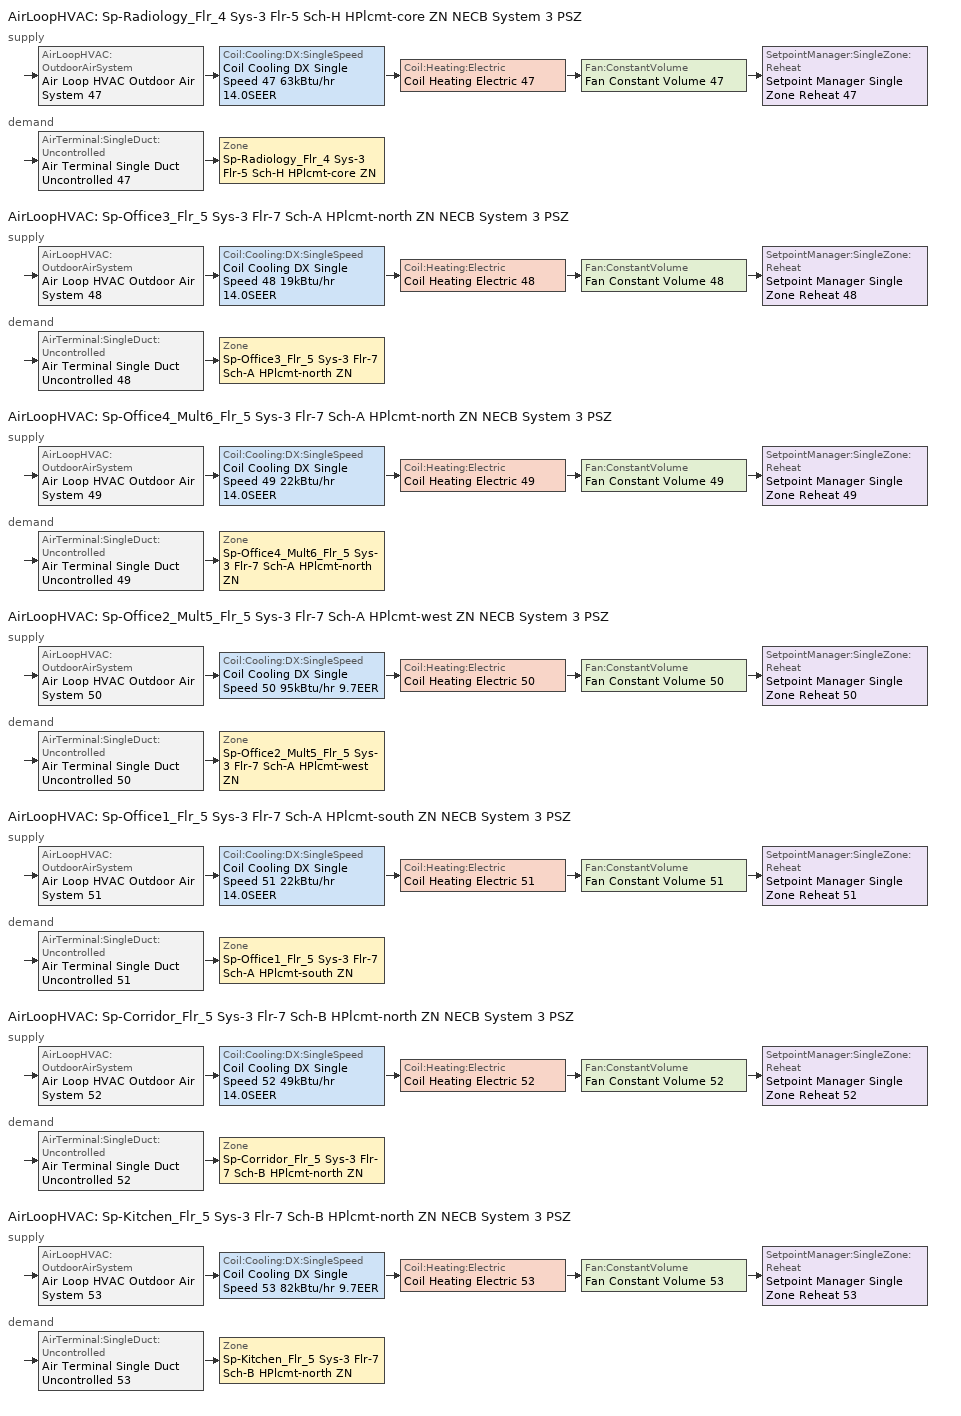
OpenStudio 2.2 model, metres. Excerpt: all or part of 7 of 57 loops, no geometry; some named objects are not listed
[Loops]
AirLoopHVAC 'Sp-Radiology_Flr_4 Sys-3 Flr-5 Sch-H HPlcmt-core ZN NECB System 3 PSZ'
 supply: AirLoopHVAC:OutdoorAirSystem 'Air Loop HVAC Outdoor Air System 47' > Coil:Cooling:DX:SingleSpeed 'Coil Cooling DX Single Speed 47 63kBtu/hr 14.0SEER' > Coil:Heating:Electric 'Coil Heating Electric 47' > Fan:ConstantVolume 'Fan Constant Volume 47' > SetpointManager:SingleZone:Reheat 'Setpoint Manager Single Zone Reheat 47'
 demand: AirTerminal:SingleDuct:Uncontrolled 'Air Terminal Single Duct Uncontrolled 47' > Zone 'Sp-Radiology_Flr_4 Sys-3 Flr-5 Sch-H HPlcmt-core ZN'
AirLoopHVAC 'Sp-Office3_Flr_5 Sys-3 Flr-7 Sch-A HPlcmt-north ZN NECB System 3 PSZ'
 supply: AirLoopHVAC:OutdoorAirSystem 'Air Loop HVAC Outdoor Air System 48' > Coil:Cooling:DX:SingleSpeed 'Coil Cooling DX Single Speed 48 19kBtu/hr 14.0SEER' > Coil:Heating:Electric 'Coil Heating Electric 48' > Fan:ConstantVolume 'Fan Constant Volume 48' > SetpointManager:SingleZone:Reheat 'Setpoint Manager Single Zone Reheat 48'
 demand: AirTerminal:SingleDuct:Uncontrolled 'Air Terminal Single Duct Uncontrolled 48' > Zone 'Sp-Office3_Flr_5 Sys-3 Flr-7 Sch-A HPlcmt-north ZN'
AirLoopHVAC 'Sp-Office4_Mult6_Flr_5 Sys-3 Flr-7 Sch-A HPlcmt-north ZN NECB System 3 PSZ'
 supply: AirLoopHVAC:OutdoorAirSystem 'Air Loop HVAC Outdoor Air System 49' > Coil:Cooling:DX:SingleSpeed 'Coil Cooling DX Single Speed 49 22kBtu/hr 14.0SEER' > Coil:Heating:Electric 'Coil Heating Electric 49' > Fan:ConstantVolume 'Fan Constant Volume 49' > SetpointManager:SingleZone:Reheat 'Setpoint Manager Single Zone Reheat 49'
 demand: AirTerminal:SingleDuct:Uncontrolled 'Air Terminal Single Duct Uncontrolled 49' > Zone 'Sp-Office4_Mult6_Flr_5 Sys-3 Flr-7 Sch-A HPlcmt-north ZN'
AirLoopHVAC 'Sp-Office2_Mult5_Flr_5 Sys-3 Flr-7 Sch-A HPlcmt-west ZN NECB System 3 PSZ'
 supply: AirLoopHVAC:OutdoorAirSystem 'Air Loop HVAC Outdoor Air System 50' > Coil:Cooling:DX:SingleSpeed 'Coil Cooling DX Single Speed 50 95kBtu/hr 9.7EER' > Coil:Heating:Electric 'Coil Heating Electric 50' > Fan:ConstantVolume 'Fan Constant Volume 50' > SetpointManager:SingleZone:Reheat 'Setpoint Manager Single Zone Reheat 50'
 demand: AirTerminal:SingleDuct:Uncontrolled 'Air Terminal Single Duct Uncontrolled 50' > Zone 'Sp-Office2_Mult5_Flr_5 Sys-3 Flr-7 Sch-A HPlcmt-west ZN'
AirLoopHVAC 'Sp-Office1_Flr_5 Sys-3 Flr-7 Sch-A HPlcmt-south ZN NECB System 3 PSZ'
 supply: AirLoopHVAC:OutdoorAirSystem 'Air Loop HVAC Outdoor Air System 51' > Coil:Cooling:DX:SingleSpeed 'Coil Cooling DX Single Speed 51 22kBtu/hr 14.0SEER' > Coil:Heating:Electric 'Coil Heating Electric 51' > Fan:ConstantVolume 'Fan Constant Volume 51' > SetpointManager:SingleZone:Reheat 'Setpoint Manager Single Zone Reheat 51'
 demand: AirTerminal:SingleDuct:Uncontrolled 'Air Terminal Single Duct Uncontrolled 51' > Zone 'Sp-Office1_Flr_5 Sys-3 Flr-7 Sch-A HPlcmt-south ZN'
AirLoopHVAC 'Sp-Corridor_Flr_5 Sys-3 Flr-7 Sch-B HPlcmt-north ZN NECB System 3 PSZ'
 supply: AirLoopHVAC:OutdoorAirSystem 'Air Loop HVAC Outdoor Air System 52' > Coil:Cooling:DX:SingleSpeed 'Coil Cooling DX Single Speed 52 49kBtu/hr 14.0SEER' > Coil:Heating:Electric 'Coil Heating Electric 52' > Fan:ConstantVolume 'Fan Constant Volume 52' > SetpointManager:SingleZone:Reheat 'Setpoint Manager Single Zone Reheat 52'
 demand: AirTerminal:SingleDuct:Uncontrolled 'Air Terminal Single Duct Uncontrolled 52' > Zone 'Sp-Corridor_Flr_5 Sys-3 Flr-7 Sch-B HPlcmt-north ZN'
AirLoopHVAC 'Sp-Kitchen_Flr_5 Sys-3 Flr-7 Sch-B HPlcmt-north ZN NECB System 3 PSZ'
 supply: AirLoopHVAC:OutdoorAirSystem 'Air Loop HVAC Outdoor Air System 53' > Coil:Cooling:DX:SingleSpeed 'Coil Cooling DX Single Speed 53 82kBtu/hr 9.7EER' > Coil:Heating:Electric 'Coil Heating Electric 53' > Fan:ConstantVolume 'Fan Constant Volume 53' > SetpointManager:SingleZone:Reheat 'Setpoint Manager Single Zone Reheat 53'
 demand: AirTerminal:SingleDuct:Uncontrolled 'Air Terminal Single Duct Uncontrolled 53' > Zone 'Sp-Kitchen_Flr_5 Sys-3 Flr-7 Sch-B HPlcmt-north ZN'
[Sizing:Zone] Zone Cooling Design Supply Air Temperature Input Method=SupplyAirTemperature; Zone Cooling Design Supply Air Temperature {C}=13; Zone Cooling Design Supply Air Temperature Difference {deltaC}=11.11; Zone Heating Design Supply Air Temperature Input Method=SupplyAirTemperature; Zone Heating Design Supply Air Temperature {C}=43; Zone Heating Design Supply Air Temperature Difference {deltaC}=11.11; Zone Cooling Design Supply Air Humidity Ratio {kg-H2O/kg-air}=0.0085; Zone Heating Design Supply Air Humidity Ratio {kg-H2O/kg-air}=0.008; Zone Heating Sizing Factor=1.3; Zone Cooling Sizing Factor=1.1; Cooling Design Air Flow Method=DesignDay; Heating Design Air Flow Method=DesignDay; Account for Dedicated Outdoor Air System=No; Dedicated Outdoor Air System Control Strategy=NeutralSupplyAir; Dedicated Outdoor Air Low Setpoint Temperature for Design {C}=autosize; Dedicated Outdoor Air High Setpoint Temperature for Design {C}=autosize
Sp-Radiology_Flr_4 Sys-3 Flr-5 Sch-H HPlcmt-core ZN; Sp-Office3_Flr_5 Sys-3 Flr-7 Sch-A HPlcmt-north ZN; Sp-Office4_Mult6_Flr_5 Sys-3 Flr-7 Sch-A HPlcmt-north ZN; Sp-Office2_Mult5_Flr_5 Sys-3 Flr-7 Sch-A HPlcmt-west ZN; Sp-Office1_Flr_5 Sys-3 Flr-7 Sch-A HPlcmt-south ZN; Sp-Corridor_Flr_5 Sys-3 Flr-7 Sch-B HPlcmt-north ZN; Sp-Kitchen_Flr_5 Sys-3 Flr-7 Sch-B HPlcmt-north ZN
[Zone equipment]
Sp-Radiology_Flr_4 Sys-3 Flr-5 Sch-H HPlcmt-core ZN: Air Terminal Single Duct Uncontrolled 47, Zone HVAC Baseboard Convective Water 47
Sp-Office3_Flr_5 Sys-3 Flr-7 Sch-A HPlcmt-north ZN: Air Terminal Single Duct Uncontrolled 48, Zone HVAC Baseboard Convective Water 48
Sp-Office4_Mult6_Flr_5 Sys-3 Flr-7 Sch-A HPlcmt-north ZN: Air Terminal Single Duct Uncontrolled 49, Zone HVAC Baseboard Convective Water 49
Sp-Office2_Mult5_Flr_5 Sys-3 Flr-7 Sch-A HPlcmt-west ZN: Air Terminal Single Duct Uncontrolled 50, Zone HVAC Baseboard Convective Water 50
Sp-Office1_Flr_5 Sys-3 Flr-7 Sch-A HPlcmt-south ZN: Air Terminal Single Duct Uncontrolled 51, Zone HVAC Baseboard Convective Water 51
Sp-Corridor_Flr_5 Sys-3 Flr-7 Sch-B HPlcmt-north ZN: Air Terminal Single Duct Uncontrolled 52, Zone HVAC Baseboard Convective Water 52
Sp-Kitchen_Flr_5 Sys-3 Flr-7 Sch-B HPlcmt-north ZN: Air Terminal Single Duct Uncontrolled 53, Zone HVAC Baseboard Convective Water 53
[AirLoopHVAC] Design Supply Air Flow Rate {m3/s}=AutoSize
Name | Availability Schedule | Availability Manager
Sp-Radiology_Flr_4 Sys-3 Flr-5 Sch-H HPlcmt-core ZN NECB System 3 PSZ | Sp-Radiology_Flr_4 Sys-3 Flr-5 Sch-H HPlcmt-core ZN NECB System 3 PSZ Occ Sch | Availability Manager Night Cycle 40
Sp-Office3_Flr_5 Sys-3 Flr-7 Sch-A HPlcmt-north ZN NECB System 3 PSZ | Always On Discrete
Sp-Office4_Mult6_Flr_5 Sys-3 Flr-7 Sch-A HPlcmt-north ZN NECB System 3 PSZ | Sp-Office4_Mult6_Flr_5 Sys-3 Flr-7 Sch-A HPlcmt-north ZN NECB System 3 PSZ Occ Sch | Availability Manager Night Cycle 27
Sp-Office2_Mult5_Flr_5 Sys-3 Flr-7 Sch-A HPlcmt-west ZN NECB System 3 PSZ | Sp-Office2_Mult5_Flr_5 Sys-3 Flr-7 Sch-A HPlcmt-west ZN NECB System 3 PSZ Occ Sch | Availability Manager Night Cycle 26
Sp-Office1_Flr_5 Sys-3 Flr-7 Sch-A HPlcmt-south ZN NECB System 3 PSZ | Sp-Office1_Flr_5 Sys-3 Flr-7 Sch-A HPlcmt-south ZN NECB System 3 PSZ Occ Sch | Availability Manager Night Cycle 24
Sp-Corridor_Flr_5 Sys-3 Flr-7 Sch-B HPlcmt-north ZN NECB System 3 PSZ | Sp-Corridor_Flr_5 Sys-3 Flr-7 Sch-B HPlcmt-north ZN NECB System 3 PSZ Occ Sch | Availability Manager Night Cycle 4
Sp-Kitchen_Flr_5 Sys-3 Flr-7 Sch-B HPlcmt-north ZN NECB System 3 PSZ | Sp-Kitchen_Flr_5 Sys-3 Flr-7 Sch-B HPlcmt-north ZN NECB System 3 PSZ Occ Sch | Availability Manager Night Cycle 17
[Sizing:System] Type of Load to Size On=Sensible; Design Outdoor Air Flow Rate {m3/s}=Autosize; Minimum System Air Flow Ratio=1; Preheat Design Temperature {C}=7; Preheat Design Humidity Ratio {kg-H2O/kg-Air}=0.008; Precool Design Temperature {C}=13; Precool Design Humidity Ratio {kg-H2O/kg-Air}=0.008; Central Cooling Design Supply Air Temperature {C}=13; Central Heating Design Supply Air Temperature {C}=43; Sizing Option=NonCoincident; 100% Outdoor Air in Cooling=No; 100% Outdoor Air in Heating=No; Central Cooling Design Supply Air Humidity Ratio {kg-H2O/kg-Air}=0.0085; Central Heating Design Supply Air Humidity Ratio {kg-H2O/kg-Air}=0.008; Cooling Design Air Flow Method=DesignDay; Cooling Design Air Flow Rate {m3/s}=0; Heating Design Air Flow Method=DesignDay; Heating Design Air Flow Rate {m3/s}=0; System Outdoor Air Method=ZoneSum; Zone Maximum Outdoor Air Fraction=1; Cooling Supply Air Flow Rate Per Floor Area {m3/s-m2}=0.00996765; Cooling Fraction of Autosized Cooling Supply Air Flow Rate=1; Cooling Supply Air Flow Rate Per Unit Cooling Capacity {m3/s-W}=3.94755e-05; Heating Supply Air Flow Rate Per Floor Area {m3/s-m2}=0.00996765; Heating Fraction of Autosized Heating Supply Air Flow Rate=1; Heating Fraction of Autosized Cooling Supply Air Flow Rate=1; Heating Supply Air Flow Rate Per Unit Heating Capacity {m3/s-W}=3.15882e-05; Cooling Design Capacity Method=CoolingDesignCapacity; Cooling Design Capacity {W}=autosize; Cooling Design Capacity Per Floor Area {W/m2}=234.7; Fraction of Autosized Cooling Design Capacity=1; Heating Design Capacity Method=HeatingDesignCapacity; Heating Design Capacity {W}=autosize; Heating Design Capacity Per Floor Area {W/m2}=157; Fraction of Autosized Heating Design Capacity=1; Central Cooling Capacity Control Method=OnOff
Sp-Radiology_Flr_4 Sys-3 Flr-5 Sch-H HPlcmt-core ZN NECB System 3 PSZ; Sp-Office3_Flr_5 Sys-3 Flr-7 Sch-A HPlcmt-north ZN NECB System 3 PSZ; Sp-Office4_Mult6_Flr_5 Sys-3 Flr-7 Sch-A HPlcmt-north ZN NECB System 3 PSZ; Sp-Office2_Mult5_Flr_5 Sys-3 Flr-7 Sch-A HPlcmt-west ZN NECB System 3 PSZ; Sp-Office1_Flr_5 Sys-3 Flr-7 Sch-A HPlcmt-south ZN NECB System 3 PSZ; Sp-Corridor_Flr_5 Sys-3 Flr-7 Sch-B HPlcmt-north ZN NECB System 3 PSZ; Sp-Kitchen_Flr_5 Sys-3 Flr-7 Sch-B HPlcmt-north ZN NECB System 3 PSZ
[Fan:ConstantVolume] Availability Schedule=Always On Discrete; Fan Efficiency=0.39975; Pressure Rise {Pa}=640; Maximum Flow Rate {m3/s}=AutoSize; Motor Efficiency=0.615
Fan Constant Volume 47; Fan Constant Volume 48; Fan Constant Volume 49; Fan Constant Volume 50; Fan Constant Volume 51; Fan Constant Volume 52; Fan Constant Volume 53
[Coil:Heating:Electric] Availability Schedule=Always On Discrete
Coil Heating Electric 47; Coil Heating Electric 48; Coil Heating Electric 49; Coil Heating Electric 50; Coil Heating Electric 51; Coil Heating Electric 52; Coil Heating Electric 53
[Coil:Cooling:DX:SingleSpeed] Availability Schedule=Always On Discrete; Rated Total Cooling Capacity {W}=autosize; Rated Sensible Heat Ratio=autosize; Rated Air Flow Rate {m3/s}=autosize; Rated Evaporator Fan Power Per Volume Flow Rate {W/(m3/s)}=773.3; Condenser Type=AirCooled; Evaporative Condenser Effectiveness=0; Evaporative Condenser Air Flow Rate {m3/s}=Autosize; Evaporative Condenser Pump Rated Power Consumption {W}=Autosize; Crankcase Heater Capacity {W}=0; Maximum Outdoor Dry-Bulb Temperature for Crankcase Heater Operation {C}=0; Basin Heater Capacity {W/K}=0; Basin Heater Setpoint Temperature {C}=10
Name | Rated COP {W/W} | Total Cooling Capacity Function of Temperature Curve | Total Cooling Capacity Function of Flow Fraction Curve | Energy Input Ratio Function of Temperature Curve | Energy Input Ratio Function of Flow Fraction Curve | Part Load Fraction Correlation Curve
Coil Cooling DX Single Speed 47 63kBtu/hr 14.0SEER | 3.8248 | DXCOOL-NECB2011-REF-CAPFT 41 | DXCOOL-NECB2011-REF-CAPFFLOW 41 | DXCOOL-NECB2011-REF-COOLEIRFT 41 | DXCOOL-NECB2011-REF-COOLEIRFFLOW 41 | DXCOOL-NECB2011-REF-COOLPLFFPLR 41
Coil Cooling DX Single Speed 48 19kBtu/hr 14.0SEER | 3.8248 | DXCOOL-NECB2011-REF-CAPFT 42 | DXCOOL-NECB2011-REF-CAPFFLOW 42 | DXCOOL-NECB2011-REF-COOLEIRFT 42 | DXCOOL-NECB2011-REF-COOLEIRFFLOW 42 | DXCOOL-NECB2011-REF-COOLPLFFPLR 42
Coil Cooling DX Single Speed 49 22kBtu/hr 14.0SEER | 3.8248 | DXCOOL-NECB2011-REF-CAPFT 43 | DXCOOL-NECB2011-REF-CAPFFLOW 43 | DXCOOL-NECB2011-REF-COOLEIRFT 43 | DXCOOL-NECB2011-REF-COOLEIRFFLOW 43 | DXCOOL-NECB2011-REF-COOLPLFFPLR 43
Coil Cooling DX Single Speed 50 95kBtu/hr 9.7EER | 3.35093 | DXCOOL-NECB2011-REF-CAPFT 45 | DXCOOL-NECB2011-REF-CAPFFLOW 45 | DXCOOL-NECB2011-REF-COOLEIRFT 45 | DXCOOL-NECB2011-REF-COOLEIRFFLOW 45 | DXCOOL-NECB2011-REF-COOLPLFFPLR 45
Coil Cooling DX Single Speed 51 22kBtu/hr 14.0SEER | 3.8248 | DXCOOL-NECB2011-REF-CAPFT 46 | DXCOOL-NECB2011-REF-CAPFFLOW 46 | DXCOOL-NECB2011-REF-COOLEIRFT 46 | DXCOOL-NECB2011-REF-COOLEIRFFLOW 46 | DXCOOL-NECB2011-REF-COOLPLFFPLR 46
Coil Cooling DX Single Speed 52 49kBtu/hr 14.0SEER | 3.8248 | DXCOOL-NECB2011-REF-CAPFT 47 | DXCOOL-NECB2011-REF-CAPFFLOW 47 | DXCOOL-NECB2011-REF-COOLEIRFT 47 | DXCOOL-NECB2011-REF-COOLEIRFFLOW 47 | DXCOOL-NECB2011-REF-COOLPLFFPLR 47
Coil Cooling DX Single Speed 53 82kBtu/hr 9.7EER | 3.34117 | DXCOOL-NECB2011-REF-CAPFT 48 | DXCOOL-NECB2011-REF-CAPFFLOW 48 | DXCOOL-NECB2011-REF-COOLEIRFT 48 | DXCOOL-NECB2011-REF-COOLEIRFFLOW 48 | DXCOOL-NECB2011-REF-COOLPLFFPLR 48
[Controller:OutdoorAir] Minimum Outdoor Air Flow Rate {m3/s}=0; Maximum Outdoor Air Flow Rate {m3/s}=Autosize; Economizer Control Action Type=ModulateFlow; Lockout Type=NoLockout; Minimum Limit Type=FixedMinimum; High Humidity Control=No; Heat Recovery Bypass Control Type=BypassWhenWithinEconomizerLimits
Name | Economizer Control Type | Economizer Maximum Limit Dry-Bulb Temperature {C} | Economizer Maximum Limit Enthalpy {J/kg} | Economizer Minimum Limit Dry-Bulb Temperature {C} | Minimum Outdoor Air Schedule | Controller Mechanical Ventilation
Controller Outdoor Air 47 | NoEconomizer | 28 | 64000 | -100 | Sp-Radiology_Flr_4 Sys-3 Flr-5 Sch-H HPlcmt-core ZN NECB System 3 PSZ Occ Sch | Controller Mechanical Ventilation 47
Controller Outdoor Air 48 | NoEconomizer | 28 | 64000 | -100 | Always On Discrete | Controller Mechanical Ventilation 48
Controller Outdoor Air 49 | NoEconomizer | 28 | 64000 | -100 | Sp-Office4_Mult6_Flr_5 Sys-3 Flr-7 Sch-A HPlcmt-north ZN NECB System 3 PSZ Occ Sch | Controller Mechanical Ventilation 49
Controller Outdoor Air 50 | DifferentialEnthalpy |  |  |  | Sp-Office2_Mult5_Flr_5 Sys-3 Flr-7 Sch-A HPlcmt-west ZN NECB System 3 PSZ Occ Sch | Controller Mechanical Ventilation 50
Controller Outdoor Air 51 | NoEconomizer | 28 | 64000 | -100 | Sp-Office1_Flr_5 Sys-3 Flr-7 Sch-A HPlcmt-south ZN NECB System 3 PSZ Occ Sch | Controller Mechanical Ventilation 51
Controller Outdoor Air 52 | NoEconomizer | 28 | 64000 | -100 | Sp-Corridor_Flr_5 Sys-3 Flr-7 Sch-B HPlcmt-north ZN NECB System 3 PSZ Occ Sch | Controller Mechanical Ventilation 52
Controller Outdoor Air 53 | DifferentialEnthalpy |  |  |  | Sp-Kitchen_Flr_5 Sys-3 Flr-7 Sch-B HPlcmt-north ZN NECB System 3 PSZ Occ Sch | Controller Mechanical Ventilation 53
[Controller:MechanicalVentilation] Availability Schedule=Always On Discrete; System Outdoor Air Method=ZoneSum
Controller Mechanical Ventilation 47; Controller Mechanical Ventilation 48; Controller Mechanical Ventilation 49; Controller Mechanical Ventilation 50; Controller Mechanical Ventilation 51; Controller Mechanical Ventilation 52; Controller Mechanical Ventilation 53
[AirLoopHVAC:OutdoorAirSystem]
Name | Controller
Air Loop HVAC Outdoor Air System 47 | Controller Outdoor Air 47
Air Loop HVAC Outdoor Air System 48 | Controller Outdoor Air 48
Air Loop HVAC Outdoor Air System 49 | Controller Outdoor Air 49
Air Loop HVAC Outdoor Air System 50 | Controller Outdoor Air 50
Air Loop HVAC Outdoor Air System 51 | Controller Outdoor Air 51
Air Loop HVAC Outdoor Air System 52 | Controller Outdoor Air 52
Air Loop HVAC Outdoor Air System 53 | Controller Outdoor Air 53
[SetpointManager:SingleZone:Reheat] Minimum Supply Air Temperature {C}=13; Maximum Supply Air Temperature {C}=43
Name | Control Zone
Setpoint Manager Single Zone Reheat 47 | Sp-Radiology_Flr_4 Sys-3 Flr-5 Sch-H HPlcmt-core ZN
Setpoint Manager Single Zone Reheat 48 | Sp-Office3_Flr_5 Sys-3 Flr-7 Sch-A HPlcmt-north ZN
Setpoint Manager Single Zone Reheat 49 | Sp-Office4_Mult6_Flr_5 Sys-3 Flr-7 Sch-A HPlcmt-north ZN
Setpoint Manager Single Zone Reheat 50 | Sp-Office2_Mult5_Flr_5 Sys-3 Flr-7 Sch-A HPlcmt-west ZN
Setpoint Manager Single Zone Reheat 51 | Sp-Office1_Flr_5 Sys-3 Flr-7 Sch-A HPlcmt-south ZN
Setpoint Manager Single Zone Reheat 52 | Sp-Corridor_Flr_5 Sys-3 Flr-7 Sch-B HPlcmt-north ZN
Setpoint Manager Single Zone Reheat 53 | Sp-Kitchen_Flr_5 Sys-3 Flr-7 Sch-B HPlcmt-north ZN
[AirTerminal:SingleDuct:Uncontrolled] Availability Schedule=Always On Discrete; Maximum Air Flow Rate {m3/s}=AutoSize
Air Terminal Single Duct Uncontrolled 47; Air Terminal Single Duct Uncontrolled 48; Air Terminal Single Duct Uncontrolled 49; Air Terminal Single Duct Uncontrolled 50; Air Terminal Single Duct Uncontrolled 51; Air Terminal Single Duct Uncontrolled 52; Air Terminal Single Duct Uncontrolled 53
[AvailabilityManager:NightCycle] Control Type=CycleOnAny; Thermostat Tolerance {deltaC}=1; Cycling Run Time {s}=3600
Availability Manager Night Cycle 4; Availability Manager Night Cycle 17; Availability Manager Night Cycle 24; Availability Manager Night Cycle 26; Availability Manager Night Cycle 27; Availability Manager Night Cycle 40
[Schedule:Ruleset]
Name | Default Day Schedule | Summer Design Day Schedule | Winter Design Day Schedule
Sp-Corridor_Flr_5 Sys-3 Flr-7 Sch-B HPlcmt-north ZN NECB System 3 PSZ Occ Sch | Sp-Corridor_Flr_5 Sys-3 Flr-7 Sch-B HPlcmt-north ZN NECB System 3 PSZ Occ Sch Default | Sp-Corridor_Flr_5 Sys-3 Flr-7 Sch-B HPlcmt-north ZN NECB System 3 PSZ Occ Sch Summer Design Day | Sp-Corridor_Flr_5 Sys-3 Flr-7 Sch-B HPlcmt-north ZN NECB System 3 PSZ Occ Sch Winter Design Day
Sp-Kitchen_Flr_5 Sys-3 Flr-7 Sch-B HPlcmt-north ZN NECB System 3 PSZ Occ Sch | Sp-Kitchen_Flr_5 Sys-3 Flr-7 Sch-B HPlcmt-north ZN NECB System 3 PSZ Occ Sch Default | Sp-Kitchen_Flr_5 Sys-3 Flr-7 Sch-B HPlcmt-north ZN NECB System 3 PSZ Occ Sch Summer Design Day | Sp-Kitchen_Flr_5 Sys-3 Flr-7 Sch-B HPlcmt-north ZN NECB System 3 PSZ Occ Sch Winter Design Day
Sp-Office1_Flr_5 Sys-3 Flr-7 Sch-A HPlcmt-south ZN NECB System 3 PSZ Occ Sch | Sp-Office1_Flr_5 Sys-3 Flr-7 Sch-A HPlcmt-south ZN NECB System 3 PSZ Occ Sch Default | Sp-Office1_Flr_5 Sys-3 Flr-7 Sch-A HPlcmt-south ZN NECB System 3 PSZ Occ Sch Summer Design Day | Sp-Office1_Flr_5 Sys-3 Flr-7 Sch-A HPlcmt-south ZN NECB System 3 PSZ Occ Sch Winter Design Day
Sp-Office2_Mult5_Flr_5 Sys-3 Flr-7 Sch-A HPlcmt-west ZN NECB System 3 PSZ Occ Sch | Sp-Office2_Mult5_Flr_5 Sys-3 Flr-7 Sch-A HPlcmt-west ZN NECB System 3 PSZ Occ Sch Default | Sp-Office2_Mult5_Flr_5 Sys-3 Flr-7 Sch-A HPlcmt-west ZN NECB System 3 PSZ Occ Sch Summer Design Day | Sp-Office2_Mult5_Flr_5 Sys-3 Flr-7 Sch-A HPlcmt-west ZN NECB System 3 PSZ Occ Sch Winter Design Day
Sp-Office4_Mult6_Flr_5 Sys-3 Flr-7 Sch-A HPlcmt-north ZN NECB System 3 PSZ Occ Sch | Sp-Office4_Mult6_Flr_5 Sys-3 Flr-7 Sch-A HPlcmt-north ZN NECB System 3 PSZ Occ Sch Default | Sp-Office4_Mult6_Flr_5 Sys-3 Flr-7 Sch-A HPlcmt-north ZN NECB System 3 PSZ Occ Sch Summer Design Day | Sp-Office4_Mult6_Flr_5 Sys-3 Flr-7 Sch-A HPlcmt-north ZN NECB System 3 PSZ Occ Sch Winter Design Day
Sp-Radiology_Flr_4 Sys-3 Flr-5 Sch-H HPlcmt-core ZN NECB System 3 PSZ Occ Sch | Sp-Radiology_Flr_4 Sys-3 Flr-5 Sch-H HPlcmt-core ZN NECB System 3 PSZ Occ Sch Default | Sp-Radiology_Flr_4 Sys-3 Flr-5 Sch-H HPlcmt-core ZN NECB System 3 PSZ Occ Sch Summer Design Day | Sp-Radiology_Flr_4 Sys-3 Flr-5 Sch-H HPlcmt-core ZN NECB System 3 PSZ Occ Sch Winter Design Day
[Schedule:Day]
Sp-Corridor_Flr_5 Sys-3 Flr-7 Sch-B HPlcmt-north ZN NECB System 3 PSZ Occ Sch Default; Sp-Corridor_Flr_5 Sys-3 Flr-7 Sch-B HPlcmt-north ZN NECB System 3 PSZ Occ Sch Winter Design Day; Sp-Corridor_Flr_5 Sys-3 Flr-7 Sch-B HPlcmt-north ZN NECB System 3 PSZ Occ Sch Summer Design Day; Sp-Kitchen_Flr_5 Sys-3 Flr-7 Sch-B HPlcmt-north ZN NECB System 3 PSZ Occ Sch Default; Sp-Kitchen_Flr_5 Sys-3 Flr-7 Sch-B HPlcmt-north ZN NECB System 3 PSZ Occ Sch Winter Design Day; Sp-Kitchen_Flr_5 Sys-3 Flr-7 Sch-B HPlcmt-north ZN NECB System 3 PSZ Occ Sch Summer Design Day; Sp-Office1_Flr_5 Sys-3 Flr-7 Sch-A HPlcmt-south ZN NECB System 3 PSZ Occ Sch Default; Sp-Office1_Flr_5 Sys-3 Flr-7 Sch-A HPlcmt-south ZN NECB System 3 PSZ Occ Sch Winter Design Day; Sp-Office1_Flr_5 Sys-3 Flr-7 Sch-A HPlcmt-south ZN NECB System 3 PSZ Occ Sch Summer Design Day; Sp-Office2_Mult5_Flr_5 Sys-3 Flr-7 Sch-A HPlcmt-west ZN NECB System 3 PSZ Occ Sch Default; Sp-Office2_Mult5_Flr_5 Sys-3 Flr-7 Sch-A HPlcmt-west ZN NECB System 3 PSZ Occ Sch Winter Design Day; Sp-Office2_Mult5_Flr_5 Sys-3 Flr-7 Sch-A HPlcmt-west ZN NECB System 3 PSZ Occ Sch Summer Design Day; Sp-Office4_Mult6_Flr_5 Sys-3 Flr-7 Sch-A HPlcmt-north ZN NECB System 3 PSZ Occ Sch Default; Sp-Office4_Mult6_Flr_5 Sys-3 Flr-7 Sch-A HPlcmt-north ZN NECB System 3 PSZ Occ Sch Winter Design Day; Sp-Office4_Mult6_Flr_5 Sys-3 Flr-7 Sch-A HPlcmt-north ZN NECB System 3 PSZ Occ Sch Summer Design Day; Sp-Radiology_Flr_4 Sys-3 Flr-5 Sch-H HPlcmt-core ZN NECB System 3 PSZ Occ Sch Default; Sp-Radiology_Flr_4 Sys-3 Flr-5 Sch-H HPlcmt-core ZN NECB System 3 PSZ Occ Sch Winter Design Day; Sp-Radiology_Flr_4 Sys-3 Flr-5 Sch-H HPlcmt-core ZN NECB System 3 PSZ Occ Sch Summer Design Day; Sp-Radiology_Flr_4 Sys-3 Flr-5 Sch-H HPlcmt-core ZN NECB System 3 PSZ Occ Sch Monday; Sp-Radiology_Flr_4 Sys-3 Flr-5 Sch-H HPlcmt-core ZN NECB System 3 PSZ Occ Sch Tuesday; Sp-Radiology_Flr_4 Sys-3 Flr-5 Sch-H HPlcmt-core ZN NECB System 3 PSZ Occ Sch Wednesday; Sp-Radiology_Flr_4 Sys-3 Flr-5 Sch-H HPlcmt-core ZN NECB System 3 PSZ Occ Sch Thursday; Sp-Radiology_Flr_4 Sys-3 Flr-5 Sch-H HPlcmt-core ZN NECB System 3 PSZ Occ Sch Friday; Sp-Radiology_Flr_4 Sys-3 Flr-5 Sch-H HPlcmt-core ZN NECB System 3 PSZ Occ Sch Saturday; Sp-Radiology_Flr_4 Sys-3 Flr-5 Sch-H HPlcmt-core ZN NECB System 3 PSZ Occ Sch Sunday: 24, 0, 1
Sp-Corridor_Flr_5 Sys-3 Flr-7 Sch-B HPlcmt-north ZN NECB System 3 PSZ Occ Sch Monday; Sp-Corridor_Flr_5 Sys-3 Flr-7 Sch-B HPlcmt-north ZN NECB System 3 PSZ Occ Sch Tuesday; Sp-Corridor_Flr_5 Sys-3 Flr-7 Sch-B HPlcmt-north ZN NECB System 3 PSZ Occ Sch Wednesday; Sp-Corridor_Flr_5 Sys-3 Flr-7 Sch-B HPlcmt-north ZN NECB System 3 PSZ Occ Sch Thursday; Sp-Corridor_Flr_5 Sys-3 Flr-7 Sch-B HPlcmt-north ZN NECB System 3 PSZ Occ Sch Friday; Sp-Kitchen_Flr_5 Sys-3 Flr-7 Sch-B HPlcmt-north ZN NECB System 3 PSZ Occ Sch Monday; Sp-Kitchen_Flr_5 Sys-3 Flr-7 Sch-B HPlcmt-north ZN NECB System 3 PSZ Occ Sch Tuesday; Sp-Kitchen_Flr_5 Sys-3 Flr-7 Sch-B HPlcmt-north ZN NECB System 3 PSZ Occ Sch Wednesday; Sp-Kitchen_Flr_5 Sys-3 Flr-7 Sch-B HPlcmt-north ZN NECB System 3 PSZ Occ Sch Thursday; Sp-Kitchen_Flr_5 Sys-3 Flr-7 Sch-B HPlcmt-north ZN NECB System 3 PSZ Occ Sch Friday: 1, 0, 1, 10, 0, 0, 24, 0, 1
Sp-Corridor_Flr_5 Sys-3 Flr-7 Sch-B HPlcmt-north ZN NECB System 3 PSZ Occ Sch Saturday; Sp-Kitchen_Flr_5 Sys-3 Flr-7 Sch-B HPlcmt-north ZN NECB System 3 PSZ Occ Sch Saturday: 2, 0, 1, 10, 0, 0, 24, 0, 1
Sp-Corridor_Flr_5 Sys-3 Flr-7 Sch-B HPlcmt-north ZN NECB System 3 PSZ Occ Sch Sunday; Sp-Kitchen_Flr_5 Sys-3 Flr-7 Sch-B HPlcmt-north ZN NECB System 3 PSZ Occ Sch Sunday: 1, 0, 0, 2, 0, 1, 11, 0, 0, 23, 0, 1, 24, 0, 0
Sp-Office1_Flr_5 Sys-3 Flr-7 Sch-A HPlcmt-south ZN NECB System 3 PSZ Occ Sch Monday; Sp-Office1_Flr_5 Sys-3 Flr-7 Sch-A HPlcmt-south ZN NECB System 3 PSZ Occ Sch Tuesday; Sp-Office1_Flr_5 Sys-3 Flr-7 Sch-A HPlcmt-south ZN NECB System 3 PSZ Occ Sch Wednesday; Sp-Office1_Flr_5 Sys-3 Flr-7 Sch-A HPlcmt-south ZN NECB System 3 PSZ Occ Sch Thursday; Sp-Office1_Flr_5 Sys-3 Flr-7 Sch-A HPlcmt-south ZN NECB System 3 PSZ Occ Sch Friday; Sp-Office2_Mult5_Flr_5 Sys-3 Flr-7 Sch-A HPlcmt-west ZN NECB System 3 PSZ Occ Sch Monday; Sp-Office2_Mult5_Flr_5 Sys-3 Flr-7 Sch-A HPlcmt-west ZN NECB System 3 PSZ Occ Sch Tuesday; Sp-Office2_Mult5_Flr_5 Sys-3 Flr-7 Sch-A HPlcmt-west ZN NECB System 3 PSZ Occ Sch Wednesday; Sp-Office2_Mult5_Flr_5 Sys-3 Flr-7 Sch-A HPlcmt-west ZN NECB System 3 PSZ Occ Sch Thursday; Sp-Office2_Mult5_Flr_5 Sys-3 Flr-7 Sch-A HPlcmt-west ZN NECB System 3 PSZ Occ Sch Friday; Sp-Office4_Mult6_Flr_5 Sys-3 Flr-7 Sch-A HPlcmt-north ZN NECB System 3 PSZ Occ Sch Monday; Sp-Office4_Mult6_Flr_5 Sys-3 Flr-7 Sch-A HPlcmt-north ZN NECB System 3 PSZ Occ Sch Tuesday; Sp-Office4_Mult6_Flr_5 Sys-3 Flr-7 Sch-A HPlcmt-north ZN NECB System 3 PSZ Occ Sch Wednesday; Sp-Office4_Mult6_Flr_5 Sys-3 Flr-7 Sch-A HPlcmt-north ZN NECB System 3 PSZ Occ Sch Thursday; Sp-Office4_Mult6_Flr_5 Sys-3 Flr-7 Sch-A HPlcmt-north ZN NECB System 3 PSZ Occ Sch Friday: 8, 0, 0, 19, 0, 1, 24, 0, 0
Sp-Office1_Flr_5 Sys-3 Flr-7 Sch-A HPlcmt-south ZN NECB System 3 PSZ Occ Sch Saturday; Sp-Office1_Flr_5 Sys-3 Flr-7 Sch-A HPlcmt-south ZN NECB System 3 PSZ Occ Sch Sunday; Sp-Office2_Mult5_Flr_5 Sys-3 Flr-7 Sch-A HPlcmt-west ZN NECB System 3 PSZ Occ Sch Saturday; Sp-Office2_Mult5_Flr_5 Sys-3 Flr-7 Sch-A HPlcmt-west ZN NECB System 3 PSZ Occ Sch Sunday; Sp-Office4_Mult6_Flr_5 Sys-3 Flr-7 Sch-A HPlcmt-north ZN NECB System 3 PSZ Occ Sch Saturday; Sp-Office4_Mult6_Flr_5 Sys-3 Flr-7 Sch-A HPlcmt-north ZN NECB System 3 PSZ Occ Sch Sunday: 24, 0, 0
[Schedule:Rule] Date Specification Type=DateRange; Start Month=1; Start Day=1; End Month=12
Name | Schedule Ruleset | Rule Order | Day Schedule | Apply Monday | End Day | Apply Tuesday | Apply Wednesday | Apply Thursday | Apply Friday | Apply Saturday | Apply Sunday
Sp-Corridor_Flr_5 Sys-3 Flr-7 Sch-B HPlcmt-north ZN NECB System 3 PSZ Occ Sch Monday Rule | Sp-Corridor_Flr_5 Sys-3 Flr-7 Sch-B HPlcmt-north ZN NECB System 3 PSZ Occ Sch | 6 | Sp-Corridor_Flr_5 Sys-3 Flr-7 Sch-B HPlcmt-north ZN NECB System 3 PSZ Occ Sch Monday | Yes | 25
Sp-Corridor_Flr_5 Sys-3 Flr-7 Sch-B HPlcmt-north ZN NECB System 3 PSZ Occ Sch Tuesday Rule | Sp-Corridor_Flr_5 Sys-3 Flr-7 Sch-B HPlcmt-north ZN NECB System 3 PSZ Occ Sch | 5 | Sp-Corridor_Flr_5 Sys-3 Flr-7 Sch-B HPlcmt-north ZN NECB System 3 PSZ Occ Sch Tuesday |  | 26 | Yes
Sp-Corridor_Flr_5 Sys-3 Flr-7 Sch-B HPlcmt-north ZN NECB System 3 PSZ Occ Sch Wednesday Rule | Sp-Corridor_Flr_5 Sys-3 Flr-7 Sch-B HPlcmt-north ZN NECB System 3 PSZ Occ Sch | 4 | Sp-Corridor_Flr_5 Sys-3 Flr-7 Sch-B HPlcmt-north ZN NECB System 3 PSZ Occ Sch Wednesday |  | 27 |  | Yes
Sp-Corridor_Flr_5 Sys-3 Flr-7 Sch-B HPlcmt-north ZN NECB System 3 PSZ Occ Sch Thursday Rule | Sp-Corridor_Flr_5 Sys-3 Flr-7 Sch-B HPlcmt-north ZN NECB System 3 PSZ Occ Sch | 3 | Sp-Corridor_Flr_5 Sys-3 Flr-7 Sch-B HPlcmt-north ZN NECB System 3 PSZ Occ Sch Thursday |  | 28 |  |  | Yes
Sp-Corridor_Flr_5 Sys-3 Flr-7 Sch-B HPlcmt-north ZN NECB System 3 PSZ Occ Sch Friday Rule | Sp-Corridor_Flr_5 Sys-3 Flr-7 Sch-B HPlcmt-north ZN NECB System 3 PSZ Occ Sch | 2 | Sp-Corridor_Flr_5 Sys-3 Flr-7 Sch-B HPlcmt-north ZN NECB System 3 PSZ Occ Sch Friday |  | 29 |  |  |  | Yes
Sp-Corridor_Flr_5 Sys-3 Flr-7 Sch-B HPlcmt-north ZN NECB System 3 PSZ Occ Sch Saturday Rule | Sp-Corridor_Flr_5 Sys-3 Flr-7 Sch-B HPlcmt-north ZN NECB System 3 PSZ Occ Sch | 1 | Sp-Corridor_Flr_5 Sys-3 Flr-7 Sch-B HPlcmt-north ZN NECB System 3 PSZ Occ Sch Saturday |  | 30 |  |  |  |  | Yes
Sp-Corridor_Flr_5 Sys-3 Flr-7 Sch-B HPlcmt-north ZN NECB System 3 PSZ Occ Sch Sunday Rule | Sp-Corridor_Flr_5 Sys-3 Flr-7 Sch-B HPlcmt-north ZN NECB System 3 PSZ Occ Sch | 0 | Sp-Corridor_Flr_5 Sys-3 Flr-7 Sch-B HPlcmt-north ZN NECB System 3 PSZ Occ Sch Sunday |  | 31 |  |  |  |  |  | Yes
Sp-Kitchen_Flr_5 Sys-3 Flr-7 Sch-B HPlcmt-north ZN NECB System 3 PSZ Occ Sch Monday Rule | Sp-Kitchen_Flr_5 Sys-3 Flr-7 Sch-B HPlcmt-north ZN NECB System 3 PSZ Occ Sch | 6 | Sp-Kitchen_Flr_5 Sys-3 Flr-7 Sch-B HPlcmt-north ZN NECB System 3 PSZ Occ Sch Monday | Yes | 25
Sp-Kitchen_Flr_5 Sys-3 Flr-7 Sch-B HPlcmt-north ZN NECB System 3 PSZ Occ Sch Tuesday Rule | Sp-Kitchen_Flr_5 Sys-3 Flr-7 Sch-B HPlcmt-north ZN NECB System 3 PSZ Occ Sch | 5 | Sp-Kitchen_Flr_5 Sys-3 Flr-7 Sch-B HPlcmt-north ZN NECB System 3 PSZ Occ Sch Tuesday |  | 26 | Yes
Sp-Kitchen_Flr_5 Sys-3 Flr-7 Sch-B HPlcmt-north ZN NECB System 3 PSZ Occ Sch Wednesday Rule | Sp-Kitchen_Flr_5 Sys-3 Flr-7 Sch-B HPlcmt-north ZN NECB System 3 PSZ Occ Sch | 4 | Sp-Kitchen_Flr_5 Sys-3 Flr-7 Sch-B HPlcmt-north ZN NECB System 3 PSZ Occ Sch Wednesday |  | 27 |  | Yes
Sp-Kitchen_Flr_5 Sys-3 Flr-7 Sch-B HPlcmt-north ZN NECB System 3 PSZ Occ Sch Thursday Rule | Sp-Kitchen_Flr_5 Sys-3 Flr-7 Sch-B HPlcmt-north ZN NECB System 3 PSZ Occ Sch | 3 | Sp-Kitchen_Flr_5 Sys-3 Flr-7 Sch-B HPlcmt-north ZN NECB System 3 PSZ Occ Sch Thursday |  | 28 |  |  | Yes
Sp-Kitchen_Flr_5 Sys-3 Flr-7 Sch-B HPlcmt-north ZN NECB System 3 PSZ Occ Sch Friday Rule | Sp-Kitchen_Flr_5 Sys-3 Flr-7 Sch-B HPlcmt-north ZN NECB System 3 PSZ Occ Sch | 2 | Sp-Kitchen_Flr_5 Sys-3 Flr-7 Sch-B HPlcmt-north ZN NECB System 3 PSZ Occ Sch Friday |  | 29 |  |  |  | Yes
Sp-Kitchen_Flr_5 Sys-3 Flr-7 Sch-B HPlcmt-north ZN NECB System 3 PSZ Occ Sch Saturday Rule | Sp-Kitchen_Flr_5 Sys-3 Flr-7 Sch-B HPlcmt-north ZN NECB System 3 PSZ Occ Sch | 1 | Sp-Kitchen_Flr_5 Sys-3 Flr-7 Sch-B HPlcmt-north ZN NECB System 3 PSZ Occ Sch Saturday |  | 30 |  |  |  |  | Yes
Sp-Kitchen_Flr_5 Sys-3 Flr-7 Sch-B HPlcmt-north ZN NECB System 3 PSZ Occ Sch Sunday Rule | Sp-Kitchen_Flr_5 Sys-3 Flr-7 Sch-B HPlcmt-north ZN NECB System 3 PSZ Occ Sch | 0 | Sp-Kitchen_Flr_5 Sys-3 Flr-7 Sch-B HPlcmt-north ZN NECB System 3 PSZ Occ Sch Sunday |  | 31 |  |  |  |  |  | Yes
Sp-Office1_Flr_5 Sys-3 Flr-7 Sch-A HPlcmt-south ZN NECB System 3 PSZ Occ Sch Monday Rule | Sp-Office1_Flr_5 Sys-3 Flr-7 Sch-A HPlcmt-south ZN NECB System 3 PSZ Occ Sch | 6 | Sp-Office1_Flr_5 Sys-3 Flr-7 Sch-A HPlcmt-south ZN NECB System 3 PSZ Occ Sch Monday | Yes | 25
Sp-Office1_Flr_5 Sys-3 Flr-7 Sch-A HPlcmt-south ZN NECB System 3 PSZ Occ Sch Tuesday Rule | Sp-Office1_Flr_5 Sys-3 Flr-7 Sch-A HPlcmt-south ZN NECB System 3 PSZ Occ Sch | 5 | Sp-Office1_Flr_5 Sys-3 Flr-7 Sch-A HPlcmt-south ZN NECB System 3 PSZ Occ Sch Tuesday |  | 26 | Yes
Sp-Office1_Flr_5 Sys-3 Flr-7 Sch-A HPlcmt-south ZN NECB System 3 PSZ Occ Sch Wednesday Rule | Sp-Office1_Flr_5 Sys-3 Flr-7 Sch-A HPlcmt-south ZN NECB System 3 PSZ Occ Sch | 4 | Sp-Office1_Flr_5 Sys-3 Flr-7 Sch-A HPlcmt-south ZN NECB System 3 PSZ Occ Sch Wednesday |  | 27 |  | Yes
Sp-Office1_Flr_5 Sys-3 Flr-7 Sch-A HPlcmt-south ZN NECB System 3 PSZ Occ Sch Thursday Rule | Sp-Office1_Flr_5 Sys-3 Flr-7 Sch-A HPlcmt-south ZN NECB System 3 PSZ Occ Sch | 3 | Sp-Office1_Flr_5 Sys-3 Flr-7 Sch-A HPlcmt-south ZN NECB System 3 PSZ Occ Sch Thursday |  | 28 |  |  | Yes
Sp-Office1_Flr_5 Sys-3 Flr-7 Sch-A HPlcmt-south ZN NECB System 3 PSZ Occ Sch Friday Rule | Sp-Office1_Flr_5 Sys-3 Flr-7 Sch-A HPlcmt-south ZN NECB System 3 PSZ Occ Sch | 2 | Sp-Office1_Flr_5 Sys-3 Flr-7 Sch-A HPlcmt-south ZN NECB System 3 PSZ Occ Sch Friday |  | 29 |  |  |  | Yes
Sp-Office1_Flr_5 Sys-3 Flr-7 Sch-A HPlcmt-south ZN NECB System 3 PSZ Occ Sch Saturday Rule | Sp-Office1_Flr_5 Sys-3 Flr-7 Sch-A HPlcmt-south ZN NECB System 3 PSZ Occ Sch | 1 | Sp-Office1_Flr_5 Sys-3 Flr-7 Sch-A HPlcmt-south ZN NECB System 3 PSZ Occ Sch Saturday |  | 30 |  |  |  |  | Yes
Sp-Office1_Flr_5 Sys-3 Flr-7 Sch-A HPlcmt-south ZN NECB System 3 PSZ Occ Sch Sunday Rule | Sp-Office1_Flr_5 Sys-3 Flr-7 Sch-A HPlcmt-south ZN NECB System 3 PSZ Occ Sch | 0 | Sp-Office1_Flr_5 Sys-3 Flr-7 Sch-A HPlcmt-south ZN NECB System 3 PSZ Occ Sch Sunday |  | 31 |  |  |  |  |  | Yes
Sp-Office2_Mult5_Flr_5 Sys-3 Flr-7 Sch-A HPlcmt-west ZN NECB System 3 PSZ Occ Sch Monday Rule | Sp-Office2_Mult5_Flr_5 Sys-3 Flr-7 Sch-A HPlcmt-west ZN NECB System 3 PSZ Occ Sch | 6 | Sp-Office2_Mult5_Flr_5 Sys-3 Flr-7 Sch-A HPlcmt-west ZN NECB System 3 PSZ Occ Sch Monday | Yes | 25
Sp-Office2_Mult5_Flr_5 Sys-3 Flr-7 Sch-A HPlcmt-west ZN NECB System 3 PSZ Occ Sch Tuesday Rule | Sp-Office2_Mult5_Flr_5 Sys-3 Flr-7 Sch-A HPlcmt-west ZN NECB System 3 PSZ Occ Sch | 5 | Sp-Office2_Mult5_Flr_5 Sys-3 Flr-7 Sch-A HPlcmt-west ZN NECB System 3 PSZ Occ Sch Tuesday |  | 26 | Yes
Sp-Office2_Mult5_Flr_5 Sys-3 Flr-7 Sch-A HPlcmt-west ZN NECB System 3 PSZ Occ Sch Wednesday Rule | Sp-Office2_Mult5_Flr_5 Sys-3 Flr-7 Sch-A HPlcmt-west ZN NECB System 3 PSZ Occ Sch | 4 | Sp-Office2_Mult5_Flr_5 Sys-3 Flr-7 Sch-A HPlcmt-west ZN NECB System 3 PSZ Occ Sch Wednesday |  | 27 |  | Yes
Sp-Office2_Mult5_Flr_5 Sys-3 Flr-7 Sch-A HPlcmt-west ZN NECB System 3 PSZ Occ Sch Thursday Rule | Sp-Office2_Mult5_Flr_5 Sys-3 Flr-7 Sch-A HPlcmt-west ZN NECB System 3 PSZ Occ Sch | 3 | Sp-Office2_Mult5_Flr_5 Sys-3 Flr-7 Sch-A HPlcmt-west ZN NECB System 3 PSZ Occ Sch Thursday |  | 28 |  |  | Yes
Sp-Office2_Mult5_Flr_5 Sys-3 Flr-7 Sch-A HPlcmt-west ZN NECB System 3 PSZ Occ Sch Friday Rule | Sp-Office2_Mult5_Flr_5 Sys-3 Flr-7 Sch-A HPlcmt-west ZN NECB System 3 PSZ Occ Sch | 2 | Sp-Office2_Mult5_Flr_5 Sys-3 Flr-7 Sch-A HPlcmt-west ZN NECB System 3 PSZ Occ Sch Friday |  | 29 |  |  |  | Yes
Sp-Office2_Mult5_Flr_5 Sys-3 Flr-7 Sch-A HPlcmt-west ZN NECB System 3 PSZ Occ Sch Saturday Rule | Sp-Office2_Mult5_Flr_5 Sys-3 Flr-7 Sch-A HPlcmt-west ZN NECB System 3 PSZ Occ Sch | 1 | Sp-Office2_Mult5_Flr_5 Sys-3 Flr-7 Sch-A HPlcmt-west ZN NECB System 3 PSZ Occ Sch Saturday |  | 30 |  |  |  |  | Yes
Sp-Office2_Mult5_Flr_5 Sys-3 Flr-7 Sch-A HPlcmt-west ZN NECB System 3 PSZ Occ Sch Sunday Rule | Sp-Office2_Mult5_Flr_5 Sys-3 Flr-7 Sch-A HPlcmt-west ZN NECB System 3 PSZ Occ Sch | 0 | Sp-Office2_Mult5_Flr_5 Sys-3 Flr-7 Sch-A HPlcmt-west ZN NECB System 3 PSZ Occ Sch Sunday |  | 31 |  |  |  |  |  | Yes
Sp-Office4_Mult6_Flr_5 Sys-3 Flr-7 Sch-A HPlcmt-north ZN NECB System 3 PSZ Occ Sch Monday Rule | Sp-Office4_Mult6_Flr_5 Sys-3 Flr-7 Sch-A HPlcmt-north ZN NECB System 3 PSZ Occ Sch | 6 | Sp-Office4_Mult6_Flr_5 Sys-3 Flr-7 Sch-A HPlcmt-north ZN NECB System 3 PSZ Occ Sch Monday | Yes | 25
Sp-Office4_Mult6_Flr_5 Sys-3 Flr-7 Sch-A HPlcmt-north ZN NECB System 3 PSZ Occ Sch Tuesday Rule | Sp-Office4_Mult6_Flr_5 Sys-3 Flr-7 Sch-A HPlcmt-north ZN NECB System 3 PSZ Occ Sch | 5 | Sp-Office4_Mult6_Flr_5 Sys-3 Flr-7 Sch-A HPlcmt-north ZN NECB System 3 PSZ Occ Sch Tuesday |  | 26 | Yes
Sp-Office4_Mult6_Flr_5 Sys-3 Flr-7 Sch-A HPlcmt-north ZN NECB System 3 PSZ Occ Sch Wednesday Rule | Sp-Office4_Mult6_Flr_5 Sys-3 Flr-7 Sch-A HPlcmt-north ZN NECB System 3 PSZ Occ Sch | 4 | Sp-Office4_Mult6_Flr_5 Sys-3 Flr-7 Sch-A HPlcmt-north ZN NECB System 3 PSZ Occ Sch Wednesday |  | 27 |  | Yes
Sp-Office4_Mult6_Flr_5 Sys-3 Flr-7 Sch-A HPlcmt-north ZN NECB System 3 PSZ Occ Sch Thursday Rule | Sp-Office4_Mult6_Flr_5 Sys-3 Flr-7 Sch-A HPlcmt-north ZN NECB System 3 PSZ Occ Sch | 3 | Sp-Office4_Mult6_Flr_5 Sys-3 Flr-7 Sch-A HPlcmt-north ZN NECB System 3 PSZ Occ Sch Thursday |  | 28 |  |  | Yes
Sp-Office4_Mult6_Flr_5 Sys-3 Flr-7 Sch-A HPlcmt-north ZN NECB System 3 PSZ Occ Sch Friday Rule | Sp-Office4_Mult6_Flr_5 Sys-3 Flr-7 Sch-A HPlcmt-north ZN NECB System 3 PSZ Occ Sch | 2 | Sp-Office4_Mult6_Flr_5 Sys-3 Flr-7 Sch-A HPlcmt-north ZN NECB System 3 PSZ Occ Sch Friday |  | 29 |  |  |  | Yes
Sp-Office4_Mult6_Flr_5 Sys-3 Flr-7 Sch-A HPlcmt-north ZN NECB System 3 PSZ Occ Sch Saturday Rule | Sp-Office4_Mult6_Flr_5 Sys-3 Flr-7 Sch-A HPlcmt-north ZN NECB System 3 PSZ Occ Sch | 1 | Sp-Office4_Mult6_Flr_5 Sys-3 Flr-7 Sch-A HPlcmt-north ZN NECB System 3 PSZ Occ Sch Saturday |  | 30 |  |  |  |  | Yes
Sp-Office4_Mult6_Flr_5 Sys-3 Flr-7 Sch-A HPlcmt-north ZN NECB System 3 PSZ Occ Sch Sunday Rule | Sp-Office4_Mult6_Flr_5 Sys-3 Flr-7 Sch-A HPlcmt-north ZN NECB System 3 PSZ Occ Sch | 0 | Sp-Office4_Mult6_Flr_5 Sys-3 Flr-7 Sch-A HPlcmt-north ZN NECB System 3 PSZ Occ Sch Sunday |  | 31 |  |  |  |  |  | Yes
Sp-Radiology_Flr_4 Sys-3 Flr-5 Sch-H HPlcmt-core ZN NECB System 3 PSZ Occ Sch Monday Rule | Sp-Radiology_Flr_4 Sys-3 Flr-5 Sch-H HPlcmt-core ZN NECB System 3 PSZ Occ Sch | 6 | Sp-Radiology_Flr_4 Sys-3 Flr-5 Sch-H HPlcmt-core ZN NECB System 3 PSZ Occ Sch Monday | Yes | 25
Sp-Radiology_Flr_4 Sys-3 Flr-5 Sch-H HPlcmt-core ZN NECB System 3 PSZ Occ Sch Tuesday Rule | Sp-Radiology_Flr_4 Sys-3 Flr-5 Sch-H HPlcmt-core ZN NECB System 3 PSZ Occ Sch | 5 | Sp-Radiology_Flr_4 Sys-3 Flr-5 Sch-H HPlcmt-core ZN NECB System 3 PSZ Occ Sch Tuesday |  | 26 | Yes
Sp-Radiology_Flr_4 Sys-3 Flr-5 Sch-H HPlcmt-core ZN NECB System 3 PSZ Occ Sch Wednesday Rule | Sp-Radiology_Flr_4 Sys-3 Flr-5 Sch-H HPlcmt-core ZN NECB System 3 PSZ Occ Sch | 4 | Sp-Radiology_Flr_4 Sys-3 Flr-5 Sch-H HPlcmt-core ZN NECB System 3 PSZ Occ Sch Wednesday |  | 27 |  | Yes
Sp-Radiology_Flr_4 Sys-3 Flr-5 Sch-H HPlcmt-core ZN NECB System 3 PSZ Occ Sch Thursday Rule | Sp-Radiology_Flr_4 Sys-3 Flr-5 Sch-H HPlcmt-core ZN NECB System 3 PSZ Occ Sch | 3 | Sp-Radiology_Flr_4 Sys-3 Flr-5 Sch-H HPlcmt-core ZN NECB System 3 PSZ Occ Sch Thursday |  | 28 |  |  | Yes
Sp-Radiology_Flr_4 Sys-3 Flr-5 Sch-H HPlcmt-core ZN NECB System 3 PSZ Occ Sch Friday Rule | Sp-Radiology_Flr_4 Sys-3 Flr-5 Sch-H HPlcmt-core ZN NECB System 3 PSZ Occ Sch | 2 | Sp-Radiology_Flr_4 Sys-3 Flr-5 Sch-H HPlcmt-core ZN NECB System 3 PSZ Occ Sch Friday |  | 29 |  |  |  | Yes
Sp-Radiology_Flr_4 Sys-3 Flr-5 Sch-H HPlcmt-core ZN NECB System 3 PSZ Occ Sch Saturday Rule | Sp-Radiology_Flr_4 Sys-3 Flr-5 Sch-H HPlcmt-core ZN NECB System 3 PSZ Occ Sch | 1 | Sp-Radiology_Flr_4 Sys-3 Flr-5 Sch-H HPlcmt-core ZN NECB System 3 PSZ Occ Sch Saturday |  | 30 |  |  |  |  | Yes
Sp-Radiology_Flr_4 Sys-3 Flr-5 Sch-H HPlcmt-core ZN NECB System 3 PSZ Occ Sch Sunday Rule | Sp-Radiology_Flr_4 Sys-3 Flr-5 Sch-H HPlcmt-core ZN NECB System 3 PSZ Occ Sch | 0 | Sp-Radiology_Flr_4 Sys-3 Flr-5 Sch-H HPlcmt-core ZN NECB System 3 PSZ Occ Sch Sunday |  | 31 |  |  |  |  |  | Yes
[Schedule:Constant]
Always On Discrete: Value=1
[Curve:Biquadratic] Minimum Value of x=13; Maximum Value of x=24; Minimum Value of y=24; Maximum Value of y=46
Name | Coefficient1 Constant | Coefficient2 x | Coefficient3 x**2 | Coefficient4 y | Coefficient5 y**2 | Coefficient6 x*y
DXCOOL-NECB2011-REF-CAPFT 41; DXCOOL-NECB2011-REF-CAPFT 42; DXCOOL-NECB2011-REF-CAPFT 43; DXCOOL-NECB2011-REF-CAPFT 45; DXCOOL-NECB2011-REF-CAPFT 46; DXCOOL-NECB2011-REF-CAPFT 47; DXCOOL-NECB2011-REF-CAPFT 48 | 0.867905 | 0.0142459 | 0.00055436 | -0.0075575 | 3.3e-005 | -0.0001918
DXCOOL-NECB2011-REF-COOLEIRFT 41; DXCOOL-NECB2011-REF-COOLEIRFT 42; DXCOOL-NECB2011-REF-COOLEIRFT 43; DXCOOL-NECB2011-REF-COOLEIRFT 45; DXCOOL-NECB2011-REF-COOLEIRFT 46; DXCOOL-NECB2011-REF-COOLEIRFT 47; DXCOOL-NECB2011-REF-COOLEIRFT 48 | 0.116936 | 0.0284933 | -0.0004112 | 0.0214108 | 0.00016103 | -0.0006791
[Curve:Quadratic] Coefficient1 Constant=1; Coefficient2 x=0; Coefficient3 x**2=0; Minimum Value of x=0; Maximum Value of x=1
DXCOOL-NECB2011-REF-CAPFFLOW 41; DXCOOL-NECB2011-REF-COOLEIRFFLOW 41; DXCOOL-NECB2011-REF-CAPFFLOW 42; DXCOOL-NECB2011-REF-COOLEIRFFLOW 42; DXCOOL-NECB2011-REF-CAPFFLOW 43; DXCOOL-NECB2011-REF-COOLEIRFFLOW 43; DXCOOL-NECB2011-REF-CAPFFLOW 45; DXCOOL-NECB2011-REF-COOLEIRFFLOW 45; DXCOOL-NECB2011-REF-CAPFFLOW 46; DXCOOL-NECB2011-REF-COOLEIRFFLOW 46; DXCOOL-NECB2011-REF-CAPFFLOW 47; DXCOOL-NECB2011-REF-COOLEIRFFLOW 47; DXCOOL-NECB2011-REF-CAPFFLOW 48; DXCOOL-NECB2011-REF-COOLEIRFFLOW 48
[Curve:Cubic] Coefficient1 Constant=0.0277; Coefficient2 x=4.9151; Coefficient3 x**2=-8.184; Coefficient4 x**3=4.2702; Minimum Value of x=0.7; Maximum Value of x=1
DXCOOL-NECB2011-REF-COOLPLFFPLR 41; DXCOOL-NECB2011-REF-COOLPLFFPLR 42; DXCOOL-NECB2011-REF-COOLPLFFPLR 43; DXCOOL-NECB2011-REF-COOLPLFFPLR 45; DXCOOL-NECB2011-REF-COOLPLFFPLR 46; DXCOOL-NECB2011-REF-COOLPLFFPLR 47; DXCOOL-NECB2011-REF-COOLPLFFPLR 48
